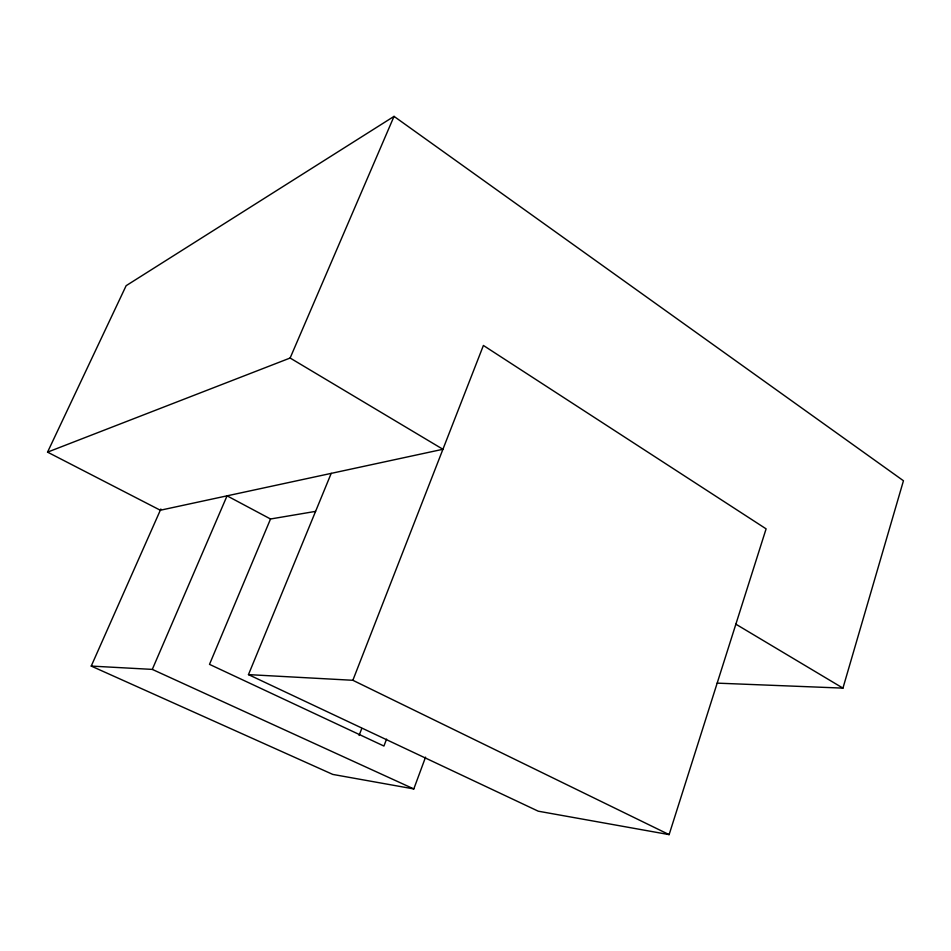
<?xml version="1.0" encoding="UTF-8"?>
<svg xmlns="http://www.w3.org/2000/svg" width="951" height="951" viewBox="0 0 951 951"><rect width="100%" height="100%" fill="white"/><g stroke="black" fill="none" stroke-linecap="round" stroke-linejoin="round"><path stroke-width="1.43" d="M717.209 683.139L842.943 688.12L903.45 480.754L394.035 116.379L126.138 285.692L47.55 452.141L160.315 510.235L442.928 449.276L290.126 358.028L47.55 452.141M248.473 674.616L538.242 811.191L669.124 834.621L766.102 528.851L483.405 345.463L352.857 680.286L248.473 674.616L331.21 473.372M160.862 509.011L91.237 666.08L332.791 774.423L413.804 788.926L425.561 757.139M386.558 739.117L383.931 746.048L209.505 664.357L270.524 518.996L315.577 511.376M359.098 735.456L361.76 728.525M290.126 358.028L394.035 116.379M91.237 666.08L152.291 669.397L227.063 495.84L270.524 518.996M152.291 669.397L413.804 788.926M352.857 680.286L669.124 834.621M735.86 624.177L842.943 688.12"/></g></svg>
